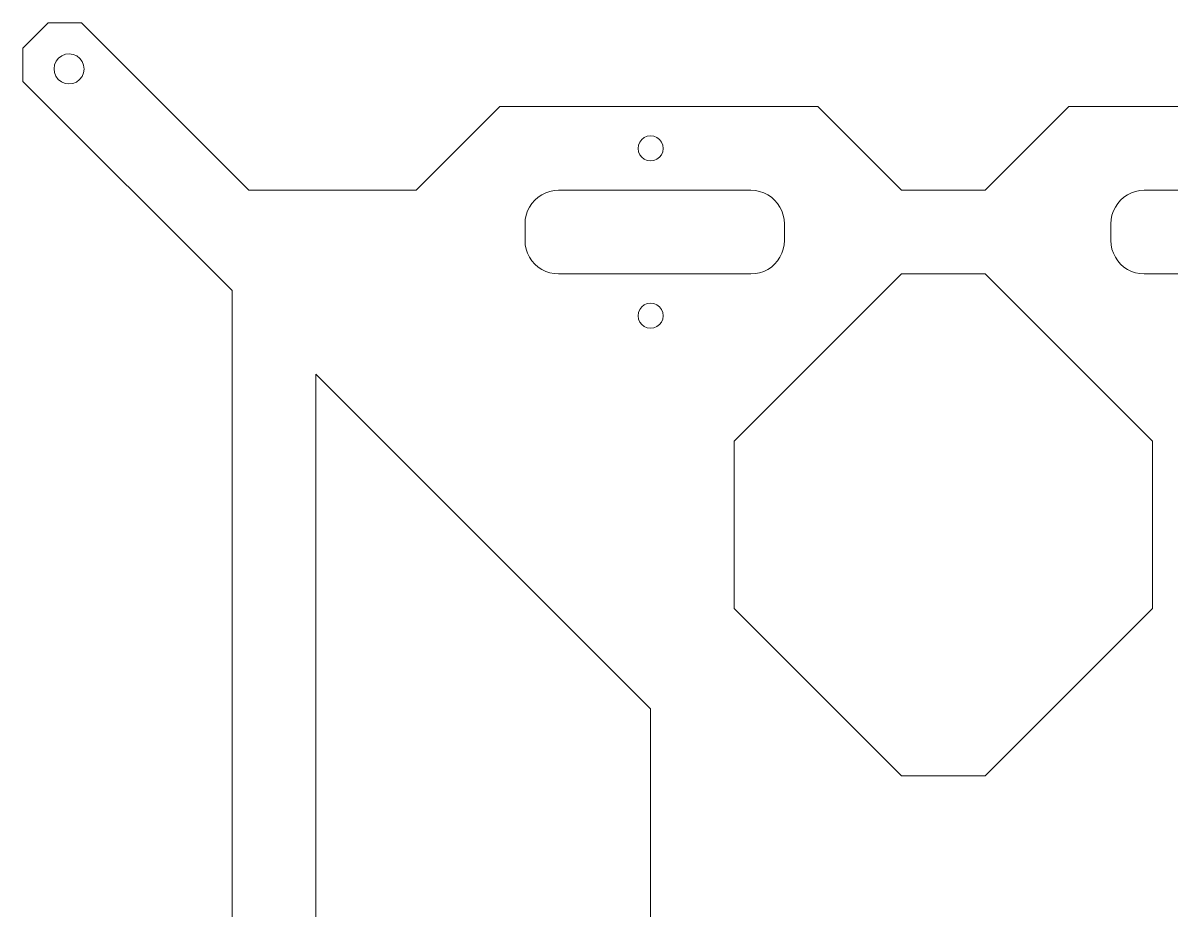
# Model space of a CAD drawing. Header units: millimetres. Extents: x -110 to 110, y -110 to 110.
# Drawn here: x -110 to 27.2, y 4 to 110 of the extents above; entities that cross this region are included whole.
import ezdxf

# ---------------------------------------------------------------- set-up
doc = ezdxf.new("R2010")
doc.units = ezdxf.units.MM
doc.header["$MEASUREMENT"] = 0
doc.layers.add('Layer 1', color=7, linetype='Continuous')

msp = doc.modelspace()

# ---------------------------------------------------------------- linework, layer by layer
at = {"layer": 'Layer 1', "color": 250, "lineweight": 20}
for points, knots in [([(43.0001, -70.0003), (43.0001, -70.0003), (23, -90.0003), (23, -90.0003), (23, -90.0003), (23, -90.0003), (12.9999, -100.0002), (12.9999, -100.0002), (12.9999, -100.0002), (12.9999, -100.0002), (-12.9999, -100.0002), (-12.9999, -100.0002), (-12.9999, -100.0002), (-12.9999, -100.0002), (-23.0001, -90.0003), (-23.0001, -90.0003), (-23.0001, -90.0003), (-23.0001, -90.0003), (-43.0001, -70.0003), (-43.0001, -70.0003), (-43.0001, -70.0003), (-43.0001, -70.0003), (-63.0001, -70.0003), (-63.0001, -70.0003), (-63.0001, -70.0003), (-63.0001, -70.0003), (-83.0002, -90.0003), (-83.0002, -90.0003), (-83.0002, -90.0003), (-83.0002, -90.0003), (-102.9998, -110), (-102.9998, -110), (-102.9998, -110), (-102.9998, -110), (-107, -110), (-107, -110), (-107, -110), (-107, -110), (-110, -107.0003), (-110, -107.0003), (-110, -107.0003), (-110, -107.0003), (-110, -105.0706), (-110, -105.0706), (-110, -105.0706), (-110, -105.0706), (-110, -103.0002), (-110, -103.0002), (-110, -103.0002), (-110, -103.0002), (-85, -78.0002), (-85, -78.0002), (-85, -78.0002), (-85, -78.0002), (-85, 77.9999), (-85, 77.9999), (-85, 77.9999), (-85, 77.9999), (-110, 102.9998), (-110, 102.9998), (-110, 102.9998), (-110, 102.9998), (-110, 104.9295), (-110, 104.9295), (-110, 104.9295), (-110, 104.9295), (-110, 107), (-110, 107), (-110, 107), (-110, 107), (-107, 110), (-107, 110), (-107, 110), (-107, 110), (-102.9998, 110), (-102.9998, 110), (-102.9998, 110), (-102.9998, 110), (-83.0002, 90), (-83.0002, 90), (-83.0002, 90), (-83.0002, 90), (-63.0001, 90), (-63.0001, 90), (-63.0001, 90), (-63.0001, 90), (-52.9999, 99.9998), (-52.9999, 99.9998), (-52.9999, 99.9998), (-52.9999, 99.9998), (-15.0001, 99.9998), (-15.0001, 99.9998), (-15.0001, 99.9998), (-15.0001, 99.9998), (-4.9999, 90), (-4.9999, 90), (-4.9999, 90), (-4.9999, 90), (4.9999, 90), (4.9999, 90), (4.9999, 90), (4.9999, 90), (15.0001, 99.9998), (15.0001, 99.9998), (15.0001, 99.9998), (15.0001, 99.9998), (52.9999, 99.9998), (52.9999, 99.9998), (52.9999, 99.9998), (52.9999, 99.9998), (63.0001, 90), (63.0001, 90), (63.0001, 90), (63.0001, 90), (83.0001, 90), (83.0001, 90), (83.0001, 90), (83.0001, 90), (103.0002, 110), (103.0002, 110), (103.0002, 110), (103.0002, 110), (105.0001, 110), (105.0001, 110), (105.0001, 110), (105.0001, 110), (107, 110), (107, 110), (107, 110), (107, 110), (110, 107), (110, 107), (110, 107), (110, 107), (110, 104.9997), (110, 104.9997), (110, 104.9997), (110, 104.9997), (110, 104.9295), (110, 104.9295), (110, 104.9295), (110, 104.9295), (110, 102.9998), (110, 102.9998), (110, 102.9998), (110, 102.9998), (85, 77.9999), (85, 77.9999), (85, 77.9999), (85, 77.9999), (85, -78.0002), (85, -78.0002), (85, -78.0002), (85, -78.0002), (86.9999, -80.0001), (86.9999, -80.0001), (86.9999, -80.0001), (86.9999, -80.0001), (110, -103.0002), (110, -103.0002), (110, -103.0002), (110, -103.0002), (110, -107.0003), (110, -107.0003), (110, -107.0003), (110, -107.0003), (107, -110), (107, -110), (107, -110), (107, -110), (105.9998, -110), (105.9998, -110), (105.9998, -110), (105.9998, -110), (103.0002, -110), (103.0002, -110), (103.0002, -110), (103.0002, -110), (63.0001, -70.0003), (63.0001, -70.0003), (63.0001, -70.0003), (63.0001, -70.0003), (43.0001, -70.0003), (43.0001, -70.0003)], [0, 0, 0, 0, 0.0212766, 0.0212766, 0.0212766, 0.0212766, 0.04255319, 0.04255319, 0.04255319, 0.04255319, 0.06382979, 0.06382979, 0.06382979, 0.06382979, 0.08510638, 0.08510638, 0.08510638, 0.08510638, 0.10638298, 0.10638298, 0.10638298, 0.10638298, 0.12765957, 0.12765957, 0.12765957, 0.12765957, 0.14893617, 0.14893617, 0.14893617, 0.14893617, 0.17021277, 0.17021277, 0.17021277, 0.17021277, 0.19148936, 0.19148936, 0.19148936, 0.19148936, 0.21276596, 0.21276596, 0.21276596, 0.21276596, 0.23404255, 0.23404255, 0.23404255, 0.23404255, 0.25531915, 0.25531915, 0.25531915, 0.25531915, 0.27659574, 0.27659574, 0.27659574, 0.27659574, 0.29787234, 0.29787234, 0.29787234, 0.29787234, 0.31914894, 0.31914894, 0.31914894, 0.31914894, 0.34042553, 0.34042553, 0.34042553, 0.34042553, 0.36170213, 0.36170213, 0.36170213, 0.36170213, 0.38297872, 0.38297872, 0.38297872, 0.38297872, 0.40425532, 0.40425532, 0.40425532, 0.40425532, 0.42553191, 0.42553191, 0.42553191, 0.42553191, 0.44680851, 0.44680851, 0.44680851, 0.44680851, 0.46808511, 0.46808511, 0.46808511, 0.46808511, 0.4893617, 0.4893617, 0.4893617, 0.4893617, 0.5106383, 0.5106383, 0.5106383, 0.5106383, 0.53191489, 0.53191489, 0.53191489, 0.53191489, 0.55319149, 0.55319149, 0.55319149, 0.55319149, 0.57446809, 0.57446809, 0.57446809, 0.57446809, 0.59574468, 0.59574468, 0.59574468, 0.59574468, 0.61702128, 0.61702128, 0.61702128, 0.61702128, 0.63829787, 0.63829787, 0.63829787, 0.63829787, 0.65957447, 0.65957447, 0.65957447, 0.65957447, 0.68085106, 0.68085106, 0.68085106, 0.68085106, 0.70212766, 0.70212766, 0.70212766, 0.70212766, 0.72340426, 0.72340426, 0.72340426, 0.72340426, 0.74468085, 0.74468085, 0.74468085, 0.74468085, 0.76595745, 0.76595745, 0.76595745, 0.76595745, 0.78723404, 0.78723404, 0.78723404, 0.78723404, 0.80851064, 0.80851064, 0.80851064, 0.80851064, 0.82978723, 0.82978723, 0.82978723, 0.82978723, 0.85106383, 0.85106383, 0.85106383, 0.85106383, 0.87234043, 0.87234043, 0.87234043, 0.87234043, 0.89361702, 0.89361702, 0.89361702, 0.89361702, 0.91489362, 0.91489362, 0.91489362, 0.91489362, 0.93617021, 0.93617021, 0.93617021, 0.93617021, 0.95744681, 0.95744681, 0.95744681, 0.95744681, 1, 1, 1, 1]), ([(-103.2027, 105.7688), (-103.2027, 105.7688), (-102.9208, 105.3927), (-102.9208, 105.3927), (-102.9208, 105.3927), (-102.9208, 105.3927), (-102.7458, 104.9567), (-102.7458, 104.9567), (-102.7458, 104.9567), (-102.7458, 104.9567), (-102.6897, 104.49), (-102.6897, 104.49), (-102.6897, 104.49), (-102.6897, 104.49), (-102.7564, 104.025), (-102.7564, 104.025), (-102.7564, 104.025), (-102.7564, 104.025), (-102.9409, 103.5928), (-102.9409, 103.5928), (-102.9409, 103.5928), (-102.9409, 103.5928), (-103.2313, 103.2231), (-103.2313, 103.2231), (-103.2313, 103.2231), (-103.2313, 103.2231), (-103.607, 102.9413), (-103.607, 102.9413), (-103.607, 102.9413), (-103.607, 102.9413), (-104.0433, 102.7666), (-104.0433, 102.7666), (-104.0433, 102.7666), (-104.0433, 102.7666), (-104.5097, 102.7102), (-104.5097, 102.7102), (-104.5097, 102.7102), (-104.5097, 102.7102), (-104.975, 102.7769), (-104.975, 102.7769), (-104.975, 102.7769), (-104.975, 102.7769), (-105.4068, 102.9617), (-105.4068, 102.9617), (-105.4068, 102.9617), (-105.4068, 102.9617), (-105.7765, 103.2517), (-105.7765, 103.2517), (-105.7765, 103.2517), (-105.7765, 103.2517), (-106.0584, 103.6278), (-106.0584, 103.6278), (-106.0584, 103.6278), (-106.0584, 103.6278), (-106.2334, 104.0638), (-106.2334, 104.0638), (-106.2334, 104.0638), (-106.2334, 104.0638), (-106.2895, 104.5305), (-106.2895, 104.5305), (-106.2895, 104.5305), (-106.2895, 104.5305), (-106.2228, 104.9955), (-106.2228, 104.9955), (-106.2228, 104.9955), (-106.2228, 104.9955), (-106.0383, 105.4276), (-106.0383, 105.4276), (-106.0383, 105.4276), (-106.0383, 105.4276), (-105.748, 105.7974), (-105.748, 105.7974), (-105.748, 105.7974), (-105.748, 105.7974), (-105.3723, 106.0789), (-105.3723, 106.0789), (-105.3723, 106.0789), (-105.3723, 106.0789), (-104.9359, 106.2538), (-104.9359, 106.2538), (-104.9359, 106.2538), (-104.9359, 106.2538), (-104.4695, 106.3103), (-104.4695, 106.3103), (-104.4695, 106.3103), (-104.4695, 106.3103), (-104.0042, 106.2436), (-104.0042, 106.2436), (-104.0042, 106.2436), (-104.0042, 106.2436), (-103.5724, 106.0588), (-103.5724, 106.0588), (-103.5724, 106.0588), (-103.5724, 106.0588), (-103.2027, 105.7688), (-103.2027, 105.7688)], [0, 0, 0, 0, 0.04, 0.04, 0.04, 0.04, 0.08, 0.08, 0.08, 0.08, 0.12, 0.12, 0.12, 0.12, 0.16, 0.16, 0.16, 0.16, 0.2, 0.2, 0.2, 0.2, 0.24, 0.24, 0.24, 0.24, 0.28, 0.28, 0.28, 0.28, 0.32, 0.32, 0.32, 0.32, 0.36, 0.36, 0.36, 0.36, 0.4, 0.4, 0.4, 0.4, 0.44, 0.44, 0.44, 0.44, 0.48, 0.48, 0.48, 0.48, 0.52, 0.52, 0.52, 0.52, 0.56, 0.56, 0.56, 0.56, 0.6, 0.6, 0.6, 0.6, 0.64, 0.64, 0.64, 0.64, 0.68, 0.68, 0.68, 0.68, 0.72, 0.72, 0.72, 0.72, 0.76, 0.76, 0.76, 0.76, 0.8, 0.8, 0.8, 0.8, 0.84, 0.84, 0.84, 0.84, 0.88, 0.88, 0.88, 0.88, 0.92, 0.92, 0.92, 0.92, 1, 1, 1, 1]), ([(-35.3882, 93.551), (-35.3882, 93.551), (-35.7502, 93.701), (-35.7502, 93.701), (-35.7502, 93.701), (-35.7502, 93.701), (-36.0606, 93.9391), (-36.0606, 93.9391), (-36.0606, 93.9391), (-36.0606, 93.9391), (-36.2991, 94.2499), (-36.2991, 94.2499), (-36.2991, 94.2499), (-36.2991, 94.2499), (-36.449, 94.6115), (-36.449, 94.6115), (-36.449, 94.6115), (-36.449, 94.6115), (-36.4998, 94.9999), (-36.4998, 94.9999), (-36.4998, 94.9999), (-36.4998, 94.9999), (-36.449, 95.3879), (-36.449, 95.3879), (-36.449, 95.3879), (-36.449, 95.3879), (-36.2991, 95.7499), (-36.2991, 95.7499), (-36.2991, 95.7499), (-36.2991, 95.7499), (-36.0606, 96.0603), (-36.0606, 96.0603), (-36.0606, 96.0603), (-36.0606, 96.0603), (-35.7502, 96.2988), (-35.7502, 96.2988), (-35.7502, 96.2988), (-35.7502, 96.2988), (-35.3882, 96.4487), (-35.3882, 96.4487), (-35.3882, 96.4487), (-35.3882, 96.4487), (-35.0001, 96.4999), (-35.0001, 96.4999), (-35.0001, 96.4999), (-35.0001, 96.4999), (-34.6117, 96.4487), (-34.6117, 96.4487), (-34.6117, 96.4487), (-34.6117, 96.4487), (-34.2501, 96.2988), (-34.2501, 96.2988), (-34.2501, 96.2988), (-34.2501, 96.2988), (-33.9393, 96.0603), (-33.9393, 96.0603), (-33.9393, 96.0603), (-33.9393, 96.0603), (-33.7009, 95.7499), (-33.7009, 95.7499), (-33.7009, 95.7499), (-33.7009, 95.7499), (-33.5509, 95.3879), (-33.5509, 95.3879), (-33.5509, 95.3879), (-33.5509, 95.3879), (-33.5001, 94.9999), (-33.5001, 94.9999), (-33.5001, 94.9999), (-33.5001, 94.9999), (-33.5509, 94.6115), (-33.5509, 94.6115), (-33.5509, 94.6115), (-33.5509, 94.6115), (-33.7009, 94.2499), (-33.7009, 94.2499), (-33.7009, 94.2499), (-33.7009, 94.2499), (-33.9393, 93.9391), (-33.9393, 93.9391), (-33.9393, 93.9391), (-33.9393, 93.9391), (-34.2501, 93.701), (-34.2501, 93.701), (-34.2501, 93.701), (-34.2501, 93.701), (-34.6117, 93.551), (-34.6117, 93.551), (-34.6117, 93.551), (-34.6117, 93.551), (-35.0001, 93.4999), (-35.0001, 93.4999), (-35.0001, 93.4999), (-35.0001, 93.4999), (-35.3882, 93.551), (-35.3882, 93.551)], [0, 0, 0, 0, 0.04, 0.04, 0.04, 0.04, 0.08, 0.08, 0.08, 0.08, 0.12, 0.12, 0.12, 0.12, 0.16, 0.16, 0.16, 0.16, 0.2, 0.2, 0.2, 0.2, 0.24, 0.24, 0.24, 0.24, 0.28, 0.28, 0.28, 0.28, 0.32, 0.32, 0.32, 0.32, 0.36, 0.36, 0.36, 0.36, 0.4, 0.4, 0.4, 0.4, 0.44, 0.44, 0.44, 0.44, 0.48, 0.48, 0.48, 0.48, 0.52, 0.52, 0.52, 0.52, 0.56, 0.56, 0.56, 0.56, 0.6, 0.6, 0.6, 0.6, 0.64, 0.64, 0.64, 0.64, 0.68, 0.68, 0.68, 0.68, 0.72, 0.72, 0.72, 0.72, 0.76, 0.76, 0.76, 0.76, 0.8, 0.8, 0.8, 0.8, 0.84, 0.84, 0.84, 0.84, 0.88, 0.88, 0.88, 0.88, 0.92, 0.92, 0.92, 0.92, 1, 1, 1, 1]), ([(-23.0001, 79.9998), (-23.0001, 79.9998), (-46.0001, 79.9998), (-46.0001, 79.9998), (-46.0001, 79.9998), (-46.0001, 79.9998), (-46.5222, 80.034), (-46.5222, 80.034), (-46.5222, 80.034), (-46.5222, 80.034), (-47.0352, 80.1363), (-47.0352, 80.1363), (-47.0352, 80.1363), (-47.0352, 80.1363), (-47.5308, 80.3042), (-47.5308, 80.3042), (-47.5308, 80.3042), (-47.5308, 80.3042), (-48, 80.5356), (-48, 80.5356), (-48, 80.5356), (-48, 80.5356), (-48.435, 80.8263), (-48.435, 80.8263), (-48.435, 80.8263), (-48.435, 80.8263), (-48.8283, 81.1713), (-48.8283, 81.1713), (-48.8283, 81.1713), (-48.8283, 81.1713), (-49.1733, 81.5647), (-49.1733, 81.5647), (-49.1733, 81.5647), (-49.1733, 81.5647), (-49.464, 82), (-49.464, 82), (-49.464, 82), (-49.464, 82), (-49.6955, 82.4692), (-49.6955, 82.4692), (-49.6955, 82.4692), (-49.6955, 82.4692), (-49.8637, 82.9645), (-49.8637, 82.9645), (-49.8637, 82.9645), (-49.8637, 82.9645), (-49.9657, 83.4778), (-49.9657, 83.4778), (-49.9657, 83.4778), (-49.9657, 83.4778), (-49.9999, 83.9999), (-49.9999, 83.9999), (-49.9999, 83.9999), (-49.9999, 83.9999), (-49.9999, 85.9998), (-49.9999, 85.9998), (-49.9999, 85.9998), (-49.9999, 85.9998), (-49.9657, 86.5219), (-49.9657, 86.5219), (-49.9657, 86.5219), (-49.9657, 86.5219), (-49.8637, 87.0352), (-49.8637, 87.0352), (-49.8637, 87.0352), (-49.8637, 87.0352), (-49.6955, 87.5305), (-49.6955, 87.5305), (-49.6955, 87.5305), (-49.6955, 87.5305), (-49.464, 87.9997), (-49.464, 87.9997), (-49.464, 87.9997), (-49.464, 87.9997), (-49.1733, 88.435), (-49.1733, 88.435), (-49.1733, 88.435), (-49.1733, 88.435), (-48.8283, 88.8284), (-48.8283, 88.8284), (-48.8283, 88.8284), (-48.8283, 88.8284), (-48.435, 89.1734), (-48.435, 89.1734), (-48.435, 89.1734), (-48.435, 89.1734), (-48, 89.4641), (-48, 89.4641), (-48, 89.4641), (-48, 89.4641), (-47.5308, 89.6955), (-47.5308, 89.6955), (-47.5308, 89.6955), (-47.5308, 89.6955), (-47.0352, 89.8634), (-47.0352, 89.8634), (-47.0352, 89.8634), (-47.0352, 89.8634), (-46.5222, 89.9657), (-46.5222, 89.9657), (-46.5222, 89.9657), (-46.5222, 89.9657), (-46.0001, 90), (-46.0001, 90), (-46.0001, 90), (-46.0001, 90), (-23.0001, 90), (-23.0001, 90), (-23.0001, 90), (-23.0001, 90), (-22.4779, 89.9657), (-22.4779, 89.9657), (-22.4779, 89.9657), (-22.4779, 89.9657), (-21.9647, 89.8634), (-21.9647, 89.8634), (-21.9647, 89.8634), (-21.9647, 89.8634), (-21.4694, 89.6955), (-21.4694, 89.6955), (-21.4694, 89.6955), (-21.4694, 89.6955), (-21.0002, 89.4641), (-21.0002, 89.4641), (-21.0002, 89.4641), (-21.0002, 89.4641), (-20.5648, 89.1734), (-20.5648, 89.1734), (-20.5648, 89.1734), (-20.5648, 89.1734), (-20.1715, 88.8284), (-20.1715, 88.8284), (-20.1715, 88.8284), (-20.1715, 88.8284), (-19.8265, 88.435), (-19.8265, 88.435), (-19.8265, 88.435), (-19.8265, 88.435), (-19.5358, 87.9997), (-19.5358, 87.9997), (-19.5358, 87.9997), (-19.5358, 87.9997), (-19.3044, 87.5305), (-19.3044, 87.5305), (-19.3044, 87.5305), (-19.3044, 87.5305), (-19.1364, 87.0352), (-19.1364, 87.0352), (-19.1364, 87.0352), (-19.1364, 87.0352), (-19.0341, 86.5219), (-19.0341, 86.5219), (-19.0341, 86.5219), (-19.0341, 86.5219), (-18.9999, 85.9998), (-18.9999, 85.9998), (-18.9999, 85.9998), (-18.9999, 85.9998), (-18.9999, 83.9999), (-18.9999, 83.9999), (-18.9999, 83.9999), (-18.9999, 83.9999), (-19.0341, 83.4778), (-19.0341, 83.4778), (-19.0341, 83.4778), (-19.0341, 83.4778), (-19.1364, 82.9645), (-19.1364, 82.9645), (-19.1364, 82.9645), (-19.1364, 82.9645), (-19.3044, 82.4692), (-19.3044, 82.4692), (-19.3044, 82.4692), (-19.3044, 82.4692), (-19.5358, 82), (-19.5358, 82), (-19.5358, 82), (-19.5358, 82), (-19.8265, 81.5647), (-19.8265, 81.5647), (-19.8265, 81.5647), (-19.8265, 81.5647), (-20.1715, 81.1713), (-20.1715, 81.1713), (-20.1715, 81.1713), (-20.1715, 81.1713), (-20.5648, 80.8263), (-20.5648, 80.8263), (-20.5648, 80.8263), (-20.5648, 80.8263), (-21.0002, 80.5356), (-21.0002, 80.5356), (-21.0002, 80.5356), (-21.0002, 80.5356), (-21.4694, 80.3042), (-21.4694, 80.3042), (-21.4694, 80.3042), (-21.4694, 80.3042), (-21.9647, 80.1363), (-21.9647, 80.1363), (-21.9647, 80.1363), (-21.9647, 80.1363), (-22.4779, 80.034), (-22.4779, 80.034), (-22.4779, 80.034), (-22.4779, 80.034), (-23.0001, 79.9998), (-23.0001, 79.9998)], [0, 0, 0, 0, 0.01886792, 0.01886792, 0.01886792, 0.01886792, 0.03773585, 0.03773585, 0.03773585, 0.03773585, 0.05660377, 0.05660377, 0.05660377, 0.05660377, 0.0754717, 0.0754717, 0.0754717, 0.0754717, 0.09433962, 0.09433962, 0.09433962, 0.09433962, 0.11320755, 0.11320755, 0.11320755, 0.11320755, 0.13207547, 0.13207547, 0.13207547, 0.13207547, 0.1509434, 0.1509434, 0.1509434, 0.1509434, 0.16981132, 0.16981132, 0.16981132, 0.16981132, 0.18867925, 0.18867925, 0.18867925, 0.18867925, 0.20754717, 0.20754717, 0.20754717, 0.20754717, 0.22641509, 0.22641509, 0.22641509, 0.22641509, 0.24528302, 0.24528302, 0.24528302, 0.24528302, 0.26415094, 0.26415094, 0.26415094, 0.26415094, 0.28301887, 0.28301887, 0.28301887, 0.28301887, 0.30188679, 0.30188679, 0.30188679, 0.30188679, 0.32075472, 0.32075472, 0.32075472, 0.32075472, 0.33962264, 0.33962264, 0.33962264, 0.33962264, 0.35849057, 0.35849057, 0.35849057, 0.35849057, 0.37735849, 0.37735849, 0.37735849, 0.37735849, 0.39622642, 0.39622642, 0.39622642, 0.39622642, 0.41509434, 0.41509434, 0.41509434, 0.41509434, 0.43396226, 0.43396226, 0.43396226, 0.43396226, 0.45283019, 0.45283019, 0.45283019, 0.45283019, 0.47169811, 0.47169811, 0.47169811, 0.47169811, 0.49056604, 0.49056604, 0.49056604, 0.49056604, 0.50943396, 0.50943396, 0.50943396, 0.50943396, 0.52830189, 0.52830189, 0.52830189, 0.52830189, 0.54716981, 0.54716981, 0.54716981, 0.54716981, 0.56603774, 0.56603774, 0.56603774, 0.56603774, 0.58490566, 0.58490566, 0.58490566, 0.58490566, 0.60377358, 0.60377358, 0.60377358, 0.60377358, 0.62264151, 0.62264151, 0.62264151, 0.62264151, 0.64150943, 0.64150943, 0.64150943, 0.64150943, 0.66037736, 0.66037736, 0.66037736, 0.66037736, 0.67924528, 0.67924528, 0.67924528, 0.67924528, 0.69811321, 0.69811321, 0.69811321, 0.69811321, 0.71698113, 0.71698113, 0.71698113, 0.71698113, 0.73584906, 0.73584906, 0.73584906, 0.73584906, 0.75471698, 0.75471698, 0.75471698, 0.75471698, 0.77358491, 0.77358491, 0.77358491, 0.77358491, 0.79245283, 0.79245283, 0.79245283, 0.79245283, 0.81132075, 0.81132075, 0.81132075, 0.81132075, 0.83018868, 0.83018868, 0.83018868, 0.83018868, 0.8490566, 0.8490566, 0.8490566, 0.8490566, 0.86792453, 0.86792453, 0.86792453, 0.86792453, 0.88679245, 0.88679245, 0.88679245, 0.88679245, 0.90566038, 0.90566038, 0.90566038, 0.90566038, 0.9245283, 0.9245283, 0.9245283, 0.9245283, 0.94339623, 0.94339623, 0.94339623, 0.94339623, 0.96226415, 0.96226415, 0.96226415, 0.96226415, 1, 1, 1, 1]), ([(22.9718, 80.1363), (22.9718, 80.1363), (22.4762, 80.3042), (22.4762, 80.3042), (22.4762, 80.3042), (22.4762, 80.3042), (22.007, 80.5356), (22.007, 80.5356), (22.007, 80.5356), (22.007, 80.5356), (21.572, 80.8263), (21.572, 80.8263), (21.572, 80.8263), (21.572, 80.8263), (21.1787, 81.1713), (21.1787, 81.1713), (21.1787, 81.1713), (21.1787, 81.1713), (20.8336, 81.5647), (20.8336, 81.5647), (20.8336, 81.5647), (20.8336, 81.5647), (20.543, 82), (20.543, 82), (20.543, 82), (20.543, 82), (20.3115, 82.4692), (20.3115, 82.4692), (20.3115, 82.4692), (20.3115, 82.4692), (20.1433, 82.9645), (20.1433, 82.9645), (20.1433, 82.9645), (20.1433, 82.9645), (20.0413, 83.4778), (20.0413, 83.4778), (20.0413, 83.4778), (20.0413, 83.4778), (20.0071, 83.9999), (20.0071, 83.9999), (20.0071, 83.9999), (20.0071, 83.9999), (20.0071, 85.9998), (20.0071, 85.9998), (20.0071, 85.9998), (20.0071, 85.9998), (20.0413, 86.5219), (20.0413, 86.5219), (20.0413, 86.5219), (20.0413, 86.5219), (20.1433, 87.0352), (20.1433, 87.0352), (20.1433, 87.0352), (20.1433, 87.0352), (20.3115, 87.5305), (20.3115, 87.5305), (20.3115, 87.5305), (20.3115, 87.5305), (20.543, 87.9997), (20.543, 87.9997), (20.543, 87.9997), (20.543, 87.9997), (20.8336, 88.435), (20.8336, 88.435), (20.8336, 88.435), (20.8336, 88.435), (21.1787, 88.8284), (21.1787, 88.8284), (21.1787, 88.8284), (21.1787, 88.8284), (21.572, 89.1734), (21.572, 89.1734), (21.572, 89.1734), (21.572, 89.1734), (22.007, 89.4641), (22.007, 89.4641), (22.007, 89.4641), (22.007, 89.4641), (22.4762, 89.6955), (22.4762, 89.6955), (22.4762, 89.6955), (22.4762, 89.6955), (22.9718, 89.8634), (22.9718, 89.8634), (22.9718, 89.8634), (22.9718, 89.8634), (23.4848, 89.9657), (23.4848, 89.9657), (23.4848, 89.9657), (23.4848, 89.9657), (24.0069, 90), (24.0069, 90), (24.0069, 90), (24.0069, 90), (47.0069, 90), (47.0069, 90), (47.0069, 90), (47.0069, 90), (47.529, 89.9657), (47.529, 89.9657), (47.529, 89.9657), (47.529, 89.9657), (48.0423, 89.8634), (48.0423, 89.8634), (48.0423, 89.8634), (48.0423, 89.8634), (48.5376, 89.6955), (48.5376, 89.6955), (48.5376, 89.6955), (48.5376, 89.6955), (49.0072, 89.4641), (49.0072, 89.4641), (49.0072, 89.4641), (49.0072, 89.4641), (49.4422, 89.1734), (49.4422, 89.1734), (49.4422, 89.1734), (49.4422, 89.1734), (49.8355, 88.8284), (49.8355, 88.8284), (49.8355, 88.8284), (49.8355, 88.8284), (50.1805, 88.435), (50.1805, 88.435), (50.1805, 88.435), (50.1805, 88.435), (50.4712, 87.9997), (50.4712, 87.9997), (50.4712, 87.9997), (50.4712, 87.9997), (50.7026, 87.5305), (50.7026, 87.5305), (50.7026, 87.5305), (50.7026, 87.5305), (50.8709, 87.0352), (50.8709, 87.0352), (50.8709, 87.0352), (50.8709, 87.0352), (50.9729, 86.5219), (50.9729, 86.5219), (50.9729, 86.5219), (50.9729, 86.5219), (51.0071, 85.9998), (51.0071, 85.9998), (51.0071, 85.9998), (51.0071, 85.9998), (51.0071, 83.9999), (51.0071, 83.9999), (51.0071, 83.9999), (51.0071, 83.9999), (50.9729, 83.4778), (50.9729, 83.4778), (50.9729, 83.4778), (50.9729, 83.4778), (50.8709, 82.9645), (50.8709, 82.9645), (50.8709, 82.9645), (50.8709, 82.9645), (50.7026, 82.4692), (50.7026, 82.4692), (50.7026, 82.4692), (50.7026, 82.4692), (50.4712, 82), (50.4712, 82), (50.4712, 82), (50.4712, 82), (50.1805, 81.5647), (50.1805, 81.5647), (50.1805, 81.5647), (50.1805, 81.5647), (49.8355, 81.1713), (49.8355, 81.1713), (49.8355, 81.1713), (49.8355, 81.1713), (49.4422, 80.8263), (49.4422, 80.8263), (49.4422, 80.8263), (49.4422, 80.8263), (49.0072, 80.5356), (49.0072, 80.5356), (49.0072, 80.5356), (49.0072, 80.5356), (48.5376, 80.3042), (48.5376, 80.3042), (48.5376, 80.3042), (48.5376, 80.3042), (48.0423, 80.1363), (48.0423, 80.1363), (48.0423, 80.1363), (48.0423, 80.1363), (47.529, 80.034), (47.529, 80.034), (47.529, 80.034), (47.529, 80.034), (47.0069, 79.9998), (47.0069, 79.9998), (47.0069, 79.9998), (47.0069, 79.9998), (24.0069, 79.9998), (24.0069, 79.9998), (24.0069, 79.9998), (24.0069, 79.9998), (23.4848, 80.034), (23.4848, 80.034), (23.4848, 80.034), (23.4848, 80.034), (22.9718, 80.1363), (22.9718, 80.1363)], [0, 0, 0, 0, 0.01886792, 0.01886792, 0.01886792, 0.01886792, 0.03773585, 0.03773585, 0.03773585, 0.03773585, 0.05660377, 0.05660377, 0.05660377, 0.05660377, 0.0754717, 0.0754717, 0.0754717, 0.0754717, 0.09433962, 0.09433962, 0.09433962, 0.09433962, 0.11320755, 0.11320755, 0.11320755, 0.11320755, 0.13207547, 0.13207547, 0.13207547, 0.13207547, 0.1509434, 0.1509434, 0.1509434, 0.1509434, 0.16981132, 0.16981132, 0.16981132, 0.16981132, 0.18867925, 0.18867925, 0.18867925, 0.18867925, 0.20754717, 0.20754717, 0.20754717, 0.20754717, 0.22641509, 0.22641509, 0.22641509, 0.22641509, 0.24528302, 0.24528302, 0.24528302, 0.24528302, 0.26415094, 0.26415094, 0.26415094, 0.26415094, 0.28301887, 0.28301887, 0.28301887, 0.28301887, 0.30188679, 0.30188679, 0.30188679, 0.30188679, 0.32075472, 0.32075472, 0.32075472, 0.32075472, 0.33962264, 0.33962264, 0.33962264, 0.33962264, 0.35849057, 0.35849057, 0.35849057, 0.35849057, 0.37735849, 0.37735849, 0.37735849, 0.37735849, 0.39622642, 0.39622642, 0.39622642, 0.39622642, 0.41509434, 0.41509434, 0.41509434, 0.41509434, 0.43396226, 0.43396226, 0.43396226, 0.43396226, 0.45283019, 0.45283019, 0.45283019, 0.45283019, 0.47169811, 0.47169811, 0.47169811, 0.47169811, 0.49056604, 0.49056604, 0.49056604, 0.49056604, 0.50943396, 0.50943396, 0.50943396, 0.50943396, 0.52830189, 0.52830189, 0.52830189, 0.52830189, 0.54716981, 0.54716981, 0.54716981, 0.54716981, 0.56603774, 0.56603774, 0.56603774, 0.56603774, 0.58490566, 0.58490566, 0.58490566, 0.58490566, 0.60377358, 0.60377358, 0.60377358, 0.60377358, 0.62264151, 0.62264151, 0.62264151, 0.62264151, 0.64150943, 0.64150943, 0.64150943, 0.64150943, 0.66037736, 0.66037736, 0.66037736, 0.66037736, 0.67924528, 0.67924528, 0.67924528, 0.67924528, 0.69811321, 0.69811321, 0.69811321, 0.69811321, 0.71698113, 0.71698113, 0.71698113, 0.71698113, 0.73584906, 0.73584906, 0.73584906, 0.73584906, 0.75471698, 0.75471698, 0.75471698, 0.75471698, 0.77358491, 0.77358491, 0.77358491, 0.77358491, 0.79245283, 0.79245283, 0.79245283, 0.79245283, 0.81132075, 0.81132075, 0.81132075, 0.81132075, 0.83018868, 0.83018868, 0.83018868, 0.83018868, 0.8490566, 0.8490566, 0.8490566, 0.8490566, 0.86792453, 0.86792453, 0.86792453, 0.86792453, 0.88679245, 0.88679245, 0.88679245, 0.88679245, 0.90566038, 0.90566038, 0.90566038, 0.90566038, 0.9245283, 0.9245283, 0.9245283, 0.9245283, 0.94339623, 0.94339623, 0.94339623, 0.94339623, 0.96226415, 0.96226415, 0.96226415, 0.96226415, 1, 1, 1, 1]), ([(24.9999, 39.9997), (24.9999, 39.9997), (4.9999, 19.9997), (4.9999, 19.9997), (4.9999, 19.9997), (4.9999, 19.9997), (-4.9999, 19.9997), (-4.9999, 19.9997), (-4.9999, 19.9997), (-4.9999, 19.9997), (-25, 39.9997), (-25, 39.9997), (-25, 39.9997), (-25, 39.9997), (-25, 59.9997), (-25, 59.9997), (-25, 59.9997), (-25, 59.9997), (-4.9999, 79.9998), (-4.9999, 79.9998), (-4.9999, 79.9998), (-4.9999, 79.9998), (4.9999, 79.9998), (4.9999, 79.9998), (4.9999, 79.9998), (4.9999, 79.9998), (24.9999, 59.9997), (24.9999, 59.9997), (24.9999, 59.9997), (24.9999, 59.9997), (24.9999, 39.9997), (24.9999, 39.9997)], [0, 0, 0, 0, 0.11111111, 0.11111111, 0.11111111, 0.11111111, 0.22222222, 0.22222222, 0.22222222, 0.22222222, 0.33333333, 0.33333333, 0.33333333, 0.33333333, 0.44444444, 0.44444444, 0.44444444, 0.44444444, 0.55555556, 0.55555556, 0.55555556, 0.55555556, 0.66666667, 0.66666667, 0.66666667, 0.66666667, 0.77777778, 0.77777778, 0.77777778, 0.77777778, 1, 1, 1, 1]), ([(-33.5509, 75.3879), (-33.5509, 75.3879), (-33.5001, 74.9999), (-33.5001, 74.9999), (-33.5001, 74.9999), (-33.5001, 74.9999), (-33.5509, 74.6114), (-33.5509, 74.6114), (-33.5509, 74.6114), (-33.5509, 74.6114), (-33.7009, 74.2498), (-33.7009, 74.2498), (-33.7009, 74.2498), (-33.7009, 74.2498), (-33.9393, 73.939), (-33.9393, 73.939), (-33.9393, 73.939), (-33.9393, 73.939), (-34.2501, 73.7009), (-34.2501, 73.7009), (-34.2501, 73.7009), (-34.2501, 73.7009), (-34.6117, 73.551), (-34.6117, 73.551), (-34.6117, 73.551), (-34.6117, 73.551), (-35.0001, 73.4998), (-35.0001, 73.4998), (-35.0001, 73.4998), (-35.0001, 73.4998), (-35.3882, 73.551), (-35.3882, 73.551), (-35.3882, 73.551), (-35.3882, 73.551), (-35.7502, 73.7009), (-35.7502, 73.7009), (-35.7502, 73.7009), (-35.7502, 73.7009), (-36.0606, 73.939), (-36.0606, 73.939), (-36.0606, 73.939), (-36.0606, 73.939), (-36.2991, 74.2498), (-36.2991, 74.2498), (-36.2991, 74.2498), (-36.2991, 74.2498), (-36.449, 74.6114), (-36.449, 74.6114), (-36.449, 74.6114), (-36.449, 74.6114), (-36.4998, 74.9999), (-36.4998, 74.9999), (-36.4998, 74.9999), (-36.4998, 74.9999), (-36.449, 75.3879), (-36.449, 75.3879), (-36.449, 75.3879), (-36.449, 75.3879), (-36.2991, 75.7499), (-36.2991, 75.7499), (-36.2991, 75.7499), (-36.2991, 75.7499), (-36.0606, 76.0607), (-36.0606, 76.0607), (-36.0606, 76.0607), (-36.0606, 76.0607), (-35.7502, 76.2988), (-35.7502, 76.2988), (-35.7502, 76.2988), (-35.7502, 76.2988), (-35.3882, 76.4487), (-35.3882, 76.4487), (-35.3882, 76.4487), (-35.3882, 76.4487), (-35.0001, 76.4999), (-35.0001, 76.4999), (-35.0001, 76.4999), (-35.0001, 76.4999), (-34.6117, 76.4487), (-34.6117, 76.4487), (-34.6117, 76.4487), (-34.6117, 76.4487), (-34.2501, 76.2988), (-34.2501, 76.2988), (-34.2501, 76.2988), (-34.2501, 76.2988), (-33.9393, 76.0607), (-33.9393, 76.0607), (-33.9393, 76.0607), (-33.9393, 76.0607), (-33.7009, 75.7499), (-33.7009, 75.7499), (-33.7009, 75.7499), (-33.7009, 75.7499), (-33.5509, 75.3879), (-33.5509, 75.3879)], [0, 0, 0, 0, 0.04, 0.04, 0.04, 0.04, 0.08, 0.08, 0.08, 0.08, 0.12, 0.12, 0.12, 0.12, 0.16, 0.16, 0.16, 0.16, 0.2, 0.2, 0.2, 0.2, 0.24, 0.24, 0.24, 0.24, 0.28, 0.28, 0.28, 0.28, 0.32, 0.32, 0.32, 0.32, 0.36, 0.36, 0.36, 0.36, 0.4, 0.4, 0.4, 0.4, 0.44, 0.44, 0.44, 0.44, 0.48, 0.48, 0.48, 0.48, 0.52, 0.52, 0.52, 0.52, 0.56, 0.56, 0.56, 0.56, 0.6, 0.6, 0.6, 0.6, 0.64, 0.64, 0.64, 0.64, 0.68, 0.68, 0.68, 0.68, 0.72, 0.72, 0.72, 0.72, 0.76, 0.76, 0.76, 0.76, 0.8, 0.8, 0.8, 0.8, 0.84, 0.84, 0.84, 0.84, 0.88, 0.88, 0.88, 0.88, 0.92, 0.92, 0.92, 0.92, 1, 1, 1, 1]), ([(-35.0001, -28.0003), (-35.0001, -28.0003), (-35.0001, -28.0705), (-35.0001, -28.0705), (-35.0001, -28.0705), (-35.0001, -28.0705), (-74.9999, -68.0706), (-74.9999, -68.0706), (-74.9999, -68.0706), (-74.9999, -68.0706), (-74.9999, -68), (-74.9999, -68), (-74.9999, -68), (-74.9999, -68), (-74.9999, 67.9295), (-74.9999, 67.9295), (-74.9999, 67.9295), (-74.9999, 67.9295), (-74.9999, 67.9997), (-74.9999, 67.9997), (-74.9999, 67.9997), (-74.9999, 67.9997), (-35.0001, 28), (-35.0001, 28), (-35.0001, 28), (-35.0001, 28), (-35.0001, 27.9294), (-35.0001, 27.9294), (-35.0001, 27.9294), (-35.0001, 27.9294), (-35.0001, -28.0003), (-35.0001, -28.0003)], [0, 0, 0, 0, 0.11111111, 0.11111111, 0.11111111, 0.11111111, 0.22222222, 0.22222222, 0.22222222, 0.22222222, 0.33333333, 0.33333333, 0.33333333, 0.33333333, 0.44444444, 0.44444444, 0.44444444, 0.44444444, 0.55555556, 0.55555556, 0.55555556, 0.55555556, 0.66666667, 0.66666667, 0.66666667, 0.66666667, 0.77777778, 0.77777778, 0.77777778, 0.77777778, 1, 1, 1, 1])]:
    msp.add_open_spline(points, degree=3, knots=knots, dxfattribs=at)

doc.saveas('drawing.dxf')
